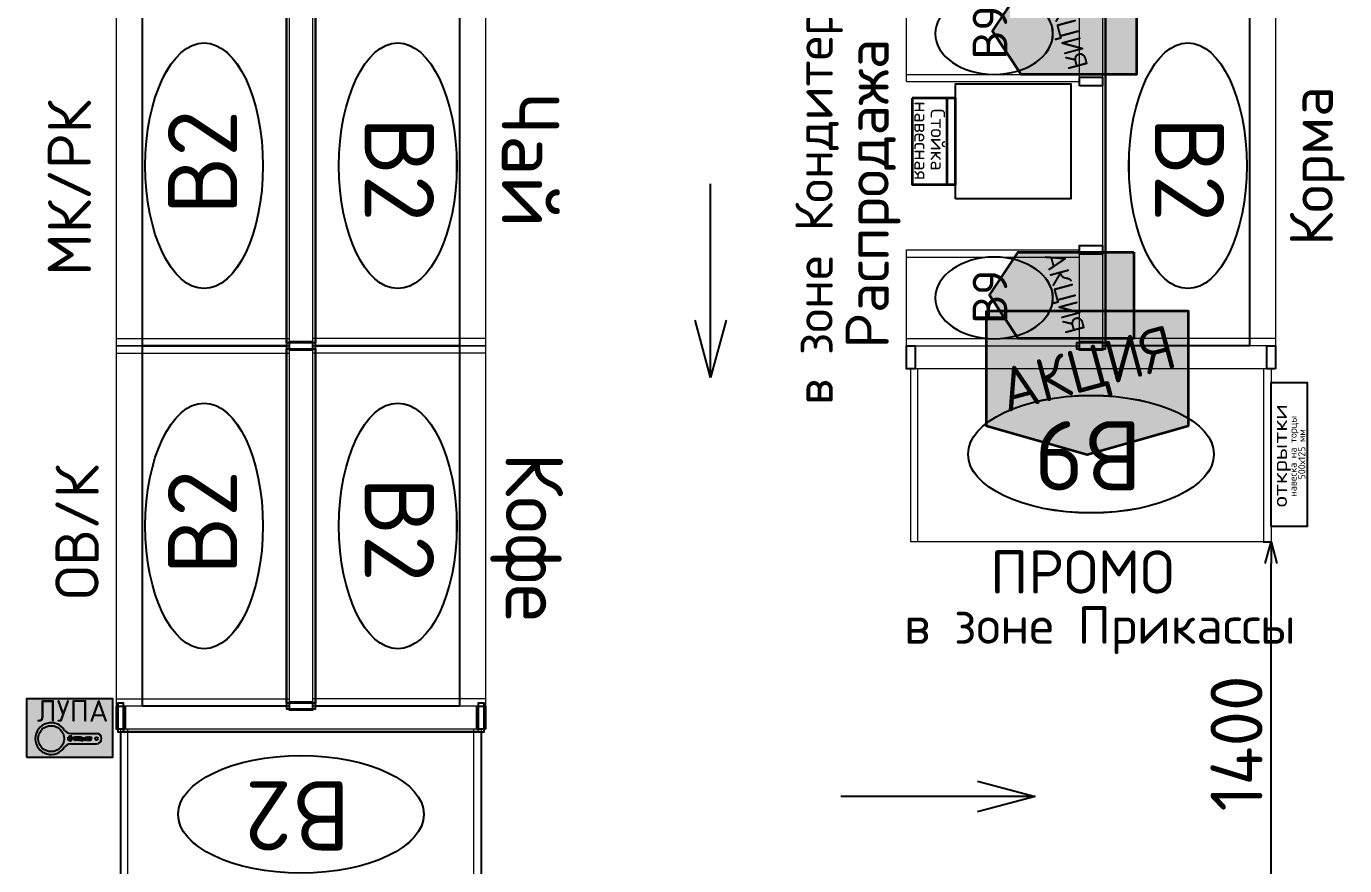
# Model space of a CAD drawing. Extents: x -150237 to 313168, y -187365 to 36962.
# Drawn here: x -40194 to -35622, y -162207 to -159294 of the extents above; entities that cross this region are included whole.
import ezdxf
from ezdxf.enums import TextEntityAlignment as Align

# ---------------------------------------------------------------- set-up
doc = ezdxf.new("R2010")
doc.units = 0
doc.header["$LTSCALE"] = 50
doc.header["$PDMODE"] = 34
doc.header["$PDSIZE"] = 20
doc.layers.get('0').update_dxf_attribs({"linetype": 'CONTINUOUS'})
doc.layers.get('Defpoints').update_dxf_attribs({"linetype": 'CONTINUOUS'})
for name, color, linetype in [('Colums', 25, 'CONTINUOUS'), ('R', 7, 'CONTINUOUS'), ('ST', 7, 'CONTINUOUS'), ('type', 7, 'CONTINUOUS'), ('ОБОРУДОВАНИЕ JDA', 6, 'CONTINUOUS'), ('оборудованиеNEW', 250, 'CONTINUOUS'), ('оборудованиеOLD', 90, 'CONTINUOUS'), ('ТЕКСТ JDA', 7, 'CONTINUOUS'), ('товарные группы', 7, 'CONTINUOUS')]:
    doc.layers.add(name, color=color, linetype=linetype)
doc.layers.add('Стены', color=7, linetype='CONTINUOUS', lineweight=35)
doc.styles.get("Standard").update_dxf_attribs({"font": 'isocpeur.ttf'})
doc.dimstyles.get("Standard").update_dxf_attribs({"dimscale": 0, "dimtxt": 180, "dimasz": 75, "dimexe": 0, "dimexo": 0, "dimgap": 30, "dimtad": 1, "dimdec": 0, "dimdsep": 46, "dimtxsty": 'Standard', "dimblk1": 'OPEN30', "dimblk2": 'OPEN30', "dimsah": 1, "dimcen": 25, "dimadec": 0, "dimazin": 0, "dimtfac": 1, "dimtdec": 0, "dimtmove": 0, "dimatfit": 3, "dimldrblk": 'OPEN30', "dimfxl": 1, "dimtolj": 1, "dimtzin": 0, "dimarcsym": 0})

# ---------------------------------------------------------------- blocks, each defined once
blk = doc.blocks.new('*U178')
at = {"layer": 'оборудованиеNEW', "color": 212, "lineweight": 20}
for p, q in [((0, 0), (0, 600)), ((0, 600), (1250, 600)), ((1250, 600), (1250, 0)), ((0, 0), (0, 550)), ((1250, 550), (1250, 460.3)), ((15, 0), (1235, 0))]:
    blk.add_line(p, q, dxfattribs=at)
at = {"layer": 'оборудованиеNEW', "color": 212, "lineweight": 5}
for p, q in [((25, 600), (25, 0)), ((1225, 600), (1225, 0)), ((1225, 600), (1225, 0)), ((25, 570), (25, 0))]:
    blk.add_line(p, q, dxfattribs=at)
at = {"layer": 'оборудованиеNEW', "color": 145, "lineweight": 20}
blk.add_line((15, 0), (1235, 0), dxfattribs=at)
at = {"layer": 'оборудованиеNEW', "color": 212}
for points in [[(-15, 0), (15, 0), (15, -80), (-15, -80), (-15, 0)], [(-15, 0), (15, 0), (15, -80), (-15, -80), (-15, 0)], [(1235, 0), (1265, 0), (1265, -80), (1235, -80), (1235, 0)], [(1235, 0), (1265, 0), (1265, -80), (1235, -80), (1235, 0)]]:
    blk.add_lwpolyline(points, dxfattribs=at)
at = {"layer": 'оборудованиеNEW', "color": 145}
blk.add_ellipse((625, 296), major_axis=(426.2, 0), ratio=0.478824, dxfattribs=at)
at = {"layer": 'оборудованиеNEW', "color": 212}
blk.add_ellipse((625, 295.9), major_axis=(426.2, 0), ratio=0.478824, dxfattribs=at)
at = {"layer": 'type', "lineweight": 40}
blk.add_text('В9', height=240, dxfattribs=at).set_placement((637.2, 181.5), align=Align.CENTER)
blk = doc.blocks.new('*U148')
at = {"layer": 'оборудованиеNEW', "color": 212, "lineweight": 20}
for p, q in [((0, 0), (0, 600)), ((0, 600), (1250, 600)), ((1250, 600), (1250, 0)), ((0, 0), (0, 550)), ((1250, 550), (1250, 460.3)), ((15, 0), (1235, 0))]:
    blk.add_line(p, q, dxfattribs=at)
at = {"layer": 'оборудованиеNEW', "color": 212, "lineweight": 5}
for p, q in [((25, 600), (25, 0)), ((1225, 600), (1225, 0)), ((1225, 600), (1225, 0)), ((25, 570), (25, 0))]:
    blk.add_line(p, q, dxfattribs=at)
at = {"layer": 'оборудованиеNEW', "color": 145, "lineweight": 20}
blk.add_line((15, 0), (1235, 0), dxfattribs=at)
at = {"layer": 'оборудованиеNEW', "color": 212}
for points in [[(-15, 0), (15, 0), (15, -80), (-15, -80), (-15, 0)], [(-15, 0), (15, 0), (15, -80), (-15, -80), (-15, 0)], [(1235, 0), (1265, 0), (1265, -80), (1235, -80), (1235, 0)], [(1235, 0), (1265, 0), (1265, -80), (1235, -80), (1235, 0)]]:
    blk.add_lwpolyline(points, dxfattribs=at)
at = {"layer": 'оборудованиеNEW', "color": 145}
blk.add_ellipse((625, 296), major_axis=(426.2, 0), ratio=0.478824, dxfattribs=at)
at = {"layer": 'оборудованиеNEW', "color": 212}
blk.add_ellipse((625, 295.9), major_axis=(426.2, 0), ratio=0.478824, dxfattribs=at)
at = {"layer": 'оборудованиеOLD', "color": 3}
blk.add_lwpolyline([(0, 10), (0, 510), (1250, 510), (1250, 10), (0, 10), (-10, 10), (-10, -90), (10, -90), (10, 10), (1240, 10), (1240, -90), (1260, -90), (1260, 10), (1250, 10)], dxfattribs=at)
at = {"layer": 'type', "lineweight": 40}
blk.add_text('В2', height=240, dxfattribs=at).set_placement((637.2, 181.5), align=Align.CENTER)
at = {"layer": 'товарные группы'}
for tag, width, p, p2 in [('ТОВАР3', 1.302083, (0, 1364.5), (1250, 1364.5)), ('ТОВАР2', 1.302083, (0, 1150.9), (1250, 1150.9)), ('ТОВАР1', 1.358696, (0, 935.2), (1250, 935.2))]:
    blk.add_attdef(tag, text='', height=200, dxfattribs=dict(at, width=width)).set_placement(p, p2, align=Align.FIT)
blk = doc.blocks.new('*U354')
at = {"layer": 'оборудованиеNEW', "color": 212, "lineweight": 20}
for p, q in [((15, 680), (15, 80)), ((15, 680), (348, 680)), ((15, 680), (15, 80)), ((15, 680), (348, 680)), ((15, 680), (15, 80)), ((15, 680), (348, 680)), ((348, 680), (348, 80)), ((348, 680), (348, 80)), ((348, 680), (348, 80)), ((15, 80), (333, 80)), ((15, 80), (333, 80)), ((15, 80), (333, 80))]:
    blk.add_line(p, q, dxfattribs=at)
at = {"layer": 'оборудованиеNEW', "color": 212, "lineweight": 5}
for p, q in [((40, 680), (40, 80)), ((40, 680), (40, 80)), ((40, 680), (40, 80)), ((40, 650), (40, 80)), ((40, 650), (40, 80)), ((40, 650), (40, 80)), ((323, 680), (323, 80)), ((323, 680), (323, 80)), ((323, 680), (323, 80)), ((323, 680), (323, 80)), ((323, 680), (323, 80)), ((323, 680), (323, 80))]:
    blk.add_line(p, q, dxfattribs=at)
at = {"layer": 'оборудованиеNEW', "color": 212}
for points in [[(0, 80), (30, 80), (30, 0), (0, 0), (0, 80)], [(0, 80), (30, 80), (30, 0), (0, 0), (0, 80)], [(0, 80), (30, 80), (30, 0), (0, 0), (0, 80)], [(0, 80), (30, 80), (30, 0), (0, 0), (0, 80)], [(0, 80), (30, 80), (30, 0), (0, 0), (0, 80)], [(0, 80), (30, 80), (30, 0), (0, 0), (0, 80)], [(333, 80), (363, 80), (363, 0), (333, 0), (333, 80)], [(333, 80), (363, 80), (363, 0), (333, 0), (333, 80)], [(333, 80), (363, 80), (363, 0), (333, 0), (333, 80)]]:
    blk.add_lwpolyline(points, dxfattribs=at)
at = {"layer": 'оборудованиеNEW', "color": 145}
blk.add_ellipse((181.5, 376), major_axis=(0, 204.1), ratio=0.693705, start_param=-1.570796, end_param=4.712389, dxfattribs=at)
at = {"layer": 'оборудованиеNEW', "color": 212}
blk.add_ellipse((181.5, 375.9), major_axis=(0, 204.1), ratio=0.693705, start_param=-1.570796, end_param=4.712389, dxfattribs=at)
at = {"layer": 'type', "lineweight": 40}
blk.add_text('В9', height=120, dxfattribs=at).set_placement((185.5, 330.4), align=Align.CENTER)
blk = doc.blocks.new('_OPEN30')
at = {"color": 0, "linetype": 'ByBlock'}
for p, q in [((-1, 0.268), (0, 0)), ((0, 0), (-1, -0.268)), ((0, 0), (-1, 0))]:
    blk.add_line(p, q, dxfattribs=at)
blk = doc.blocks.new('*D383')
at = {"layer": 'Defpoints', "color": 0, "transparency": 16777216}
for p in [(-35904.5, -161083.2), (-35876.8, -161083.2), (-35904.5, -162483.2)]:
    blk.add_point(p, dxfattribs=at)
at = {"layer": 'ST', "color": 0, "lineweight": -2, "transparency": 16777216}
for p, q in [((-35904.5, -161083.2), (-35876.8, -161083.2)), ((-35876.8, -162408.2), (-35876.8, -161158.2)), ((-35904.5, -162483.2), (-35876.8, -162483.2))]:
    blk.add_line(p, q, dxfattribs=at)
at = {"layer": 'ST', "color": 0, "lineweight": -2, "transparency": 16777216, "xscale": 75, "yscale": 75, "zscale": 75}
for p, rotation in [((-35876.8, -161083.2), 90), ((-35876.8, -162483.2), 270)]:
    blk.add_blockref('_OPEN30', p, dxfattribs=dict(at, rotation=rotation))
at = {"layer": 'ST', "color": 0, "transparency": 16777216, "insert": (-35996.8, -161783.2), "char_height": 180, "attachment_point": 5, "rotation": 90}
blk.add_mtext('\\A1;1400', dxfattribs=at)
blk = doc.blocks.new('*U359')
at = {"layer": 'Стены'}
blk.add_hatch(color=1, dxfattribs=at).paths.add_polyline_path([(-500, 0), (-200, 0), (-200, -304), (-200, -400.3), (-350, -499.9), (-500, -400.3), (-500, -292.2)])
blk.add_lwpolyline([(-500, 0), (-200, 0), (-200, -304), (-200, -400.3), (-350, -499.9), (-500, -400.3), (-500, -292.2)], close=True, dxfattribs=at)
at = {"layer": 'товарные группы', "color": 2, "width": 0.96875}
blk.add_text('АКЦИЯ', height=70, rotation=15, dxfattribs=at).set_placement((-350, -272.5), align=Align.CENTER)
blk = doc.blocks.new('*U368')
at = {"insert": (-1024.3, 149.5), "char_height": 130, "attachment_point": 1}
blk.add_mtext_dynamic_manual_height_columns('в зоне Кондитерки', width=1836.418, gutter_width=1150, heights=[0], dxfattribs=at)
blk = doc.blocks.new('Стойка навесная')
at = {"color": 1, "lineweight": 35}
blk.add_line((0, -30), (300, -30), dxfattribs=at)
blk.add_lwpolyline([(0, -150), (300, -150), (300, 0), (0, 0)], close=True, dxfattribs=at)
at = {"layer": 'type', "char_height": 50, "width": 745.953, "attachment_point": 5}
for s, insert in [('Стойка', (144.5, -60.9)), ('навесная', (148.4, -117.7))]:
    blk.add_mtext(s, dxfattribs=dict(at, insert=insert))
blk = doc.blocks.new('Открытки навеска на торцы')
at = {"layer": 'ОБОРУДОВАНИЕ JDA', "color": 1}
blk.add_lwpolyline([(0, 0), (0, -125), (-500, -125), (-500, 0)], close=True, dxfattribs=at)
at = {"layer": 'ТЕКСТ JDA', "color": 1, "width": 1.2}
blk.add_text('открытки', height=50, dxfattribs=at).set_placement((-254.5, -54.9), align=Align.CENTER)
at = {"layer": 'ТЕКСТ JDA', "color": 1}
for s, p in [('навеска на торцы ', (-248.3, -88.2)), ('500х125 мм', (-249.6, -118.6))]:
    blk.add_text(s, height=25, dxfattribs=at).set_placement(p, align=Align.CENTER)
blk = doc.blocks.new('Fives1')
at = {"layer": 'ST', "true_color": 0xf5fef1}
h = blk.add_hatch(color=7, dxfattribs=at)
h.paths.add_polyline_path([(-1652, 935, 10.8738201), (-1533, 854, -0.0571096), (-1565, 805, -0.8140007), (-1930, 263, 0.1014644), (-1733, 309, 0.170285), (-1628, 411, 0.1005074), (-1612, 459, 0.0619485), (-1612, 515, 0.1374988), (-1643, 578, 0.1715741), (-1729, 625, 0.107239), (-1851, 613, -0.4149096), (-1858, 618), (-1851, 670, 0.3232281), (-1855, 678), (-1932, 727, 0.5598827), (-1940, 725), (-1980, 519, 0.6675029), (-1968, 511, -0.060013), (-1885, 543, -0.1754016), (-1794, 529, -0.1846378), (-1763, 495, -0.2561325), (-1771, 431, -0.1844132), (-1849, 371, -0.1202651), (-1997, 368, 0.3823768), (-2005, 361), (-2019, 317, -0.7459053), (-1763, 903, 0.0756405), (-1956, 793, 0.6549658), (-1507, 951, 0.0496761)])
h.paths.add_polyline_path([(-1557, 913, -0.5314564), (-1891, 792, -0.1396822)], flags=16)
at = {"layer": 'ST'}
h = blk.add_hatch(color=1, dxfattribs=at)
edge = h.paths.add_edge_path(flags=16)
edge.add_arc((-1577, 714), 28, 0, 360)
edge = h.paths.add_edge_path()
edge.add_arc((-1804, 571), 334, 82.96543, 229.84324)
edge.add_arc((-1499, 213), 738, 110.93361, 128.23619)
edge.add_arc((-1766, 970), 260, 222.97175, 355.86546)
edge.add_arc((-1804, 571), 334, 247.81686, 404.39932)
edge.add_arc((-1945, 766), 503, 271.74397, 294.91858)
edge.add_arc((-1826, 509), 220, 294.98129, 333.63696)
edge.add_arc((-1737, 477), 127, 329.01961, 351.97712)
edge.add_arc((-1838, 486), 228, 353.09872, 367.27816)
edge.add_arc((-1739, 491), 129, 10.70791, 42.02396)
edge.add_arc((-1754, 479), 148, 41.66499, 80.60771)
edge.add_arc((-1762, 340), 287, 83.54163, 108.02542)
edge.add_arc((-1852, 619), 6.27, 192.6198, 282.75593)
edge.add_line((-1851, 670), (-1858, 618))
edge.add_arc((-1859, 671), 8.28, 350.95813, 424.14464)
edge.add_line((-1932, 727), (-1855, 678))
edge.add_arc((-1935, 724), 4.83, 47.88034, 164.85518)
edge.add_line((-1940, 725), (-1980, 519))
edge.add_arc((-1973, 517), 7.4, 169.86959, 304.76249)
edge.add_arc((-1796, 181), 373, 103.82299, 117.56049)
edge.add_arc((-1859, 410), 135, 61.25342, 101.04771)
edge.add_arc((-1823, 471), 64.1, 21.88157, 63.72619)
edge.add_arc((-1825, 470), 67, 324.52874, 381.99458)
edge.add_arc((-1888, 503), 138, 286.81398, 328.60886)
edge.add_arc((-1929, 673), 313, 257.53423, 284.96521)
edge.add_arc((-1997, 360), 7.64, 89.5059, 173.20867)
edge.add_line((-2005, 361), (-2019, 317))
h = blk.add_hatch(color=1, dxfattribs=at)
h.paths.add_polyline_path([(-1940, 724, -0.6082412), (-1932, 727), (-1855, 678, -0.3306531), (-1851, 670), (-1858, 618, 0.4149096), (-1851, 613, -0.107239), (-1729, 625, -0.1715741), (-1643, 578, -0.1374988), (-1612, 515, -0.0619485), (-1612, 459, -0.1005074), (-1628, 411, -0.170285), (-1733, 309, -0.1014644), (-1930, 263, 0.8140007), (-1565, 805, -0.4534486), (-1956, 793, -0.0756405), (-1763, 903, 0.7459053), (-2019, 317), (-2005, 361, -0.3823768), (-1997, 368, 0.1202651), (-1849, 371, 0.1844132), (-1771, 431, 0.2561325), (-1763, 495, 0.1846378), (-1794, 529, 0.1754016), (-1885, 543, 0.060013), (-1968, 511, -0.6786927), (-1980, 519)])
h.paths.add_polyline_path([(-1605, 714, -1), (-1548, 714, -1)], flags=16)
h.paths.add_polyline_path([(-1563, 695), (-1578, 711), (-1567, 711, 0.456115), (-1567, 734), (-1586, 734), (-1586, 693, -3.6095929)], flags=0)
h.paths.add_polyline_path([(-1581, 691), (-1581, 708), (-1567, 693, -0.1582385)], flags=0)
h.paths.add_polyline_path([(-1581, 716), (-1581, 730), (-1570, 730, -0.4064338), (-1569, 716)], flags=0)
for color, points in [(82, [(-1557, 913, 0.1396822), (-1891, 792, 0.102383)]), (62, [(-1557, 913, -0.102383), (-1891, 792, 0.5314564)]), (62, [(890, 774, 1), (879, 769), (896, 737), (879, 706, 1), (890, 701), (926, 769, 1), (915, 774), (902, 750)]), (62, [(1039, 703), (1039, 771, 1), (1027, 771), (1027, 740), (1003, 740), (1003, 771, 1), (991, 771), (991, 703, 1), (1003, 703), (1003, 728), (1027, 728), (1027, 703, 1)]), (62, [(1115, 771, 1), (1103, 771), (1103, 703, 1), (1115, 703), (1139, 747), (1139, 703, 1), (1151, 703), (1151, 771, 1), (1139, 771), (1115, 728)]), (62, [(1333, 777, 0.4142136), (1327, 771), (1327, 703, 0.4142136), (1333, 697), (1369, 697, 1), (1369, 709), (1342, 709, -0.4142136), (1339, 713), (1339, 728, -0.4142136), (1342, 731), (1369, 731, 1), (1369, 743), (1342, 743, -0.4142136), (1339, 747), (1339, 762, -0.4142136), (1342, 765), (1369, 765, 1), (1369, 777)]), (62, [(1598, 764, 0.7543305), (1551, 753), (1551, 721, 0.7543305), (1598, 710, 0.9282671), (1588, 717, -0.6380794), (1563, 721), (1563, 753, -0.6380794), (1588, 758, 0.9282671)]), (62, [(1788, 754), (1801, 703, 0.7400395), (1816, 703), (1829, 754), (1842, 702, 0.9618418), (1854, 705), (1837, 771, 0.7358696), (1821, 772), (1809, 722), (1796, 771, 0.7358696), (1780, 772), (1763, 705, 0.9618418), (1775, 702)])]:
    blk.add_hatch(color=color, dxfattribs=at).paths.add_polyline_path(points)
h = blk.add_hatch(color=255, dxfattribs=at)
h.paths.add_polyline_path([(-1605, 714, 1), (-1548, 714, 1)])
h.paths.add_polyline_path([(-1581, 730), (-1570, 730, -0.4064338), (-1569, 716), (-1581, 716)], flags=16)
h.paths.add_polyline_path([(-1586, 693, -3.6095929), (-1563, 695), (-1578, 711), (-1567, 711, 0.456115), (-1567, 734), (-1586, 734)], flags=16)
h.paths.add_polyline_path([(-1581, 708), (-1567, 693, -0.1582385), (-1581, 691)], flags=16)
at = {"layer": 'ST', "true_color": 0xf5fef1}
for points in [[(-1274, 744), (-1274, 690), (-1243, 695), (-1144, 710), (-1081, 714), (-1171, 280), (-1074, 280), (-993, 724), (-866, 744), (-941, 332), (-950, 278), (-858, 280), (-779, 751), (-692, 757), (-455, 752), (-283, 748), (-69, 733), (81, 716), (89, 774), (12, 784), (-294, 815), (-528, 824), (-731, 824), (-965, 803), (-1204, 761)], [(-437, 620), (-506, 305), (-502, 283), (-425, 281), (-411, 296), (-407, 355), (-380, 428), (-352, 481), (-310, 518), (-264, 533), (-274, 434), (-318, 299), (-312, 284), (-254, 286), (-242, 306), (-209, 426), (-169, 486), (-104, 533), (-84, 530), (-84, 490), (-117, 296), (-112, 286), (-56, 287), (-44, 315), (2, 571), (-17, 618), (-67, 622), (-108, 589), (-194, 515), (-204, 516), (-197, 601), (-210, 619), (-258, 622), (-274, 612), (-302, 590), (-348, 547), (-367, 520), (-377, 522), (-350, 621)], [(198, 760), (143, 767), (136, 712), (191, 707)], [(252, 753), (246, 702), (300, 697), (307, 746)], [(915, 450), (915, 421), (929, 394), (944, 382), (975, 378), (1000, 384), (1043, 411), (1081, 445), (1103, 467), (1077, 307), (1080, 294), (1166, 295), (1181, 306), (1225, 613), (1216, 626), (1137, 621), (1132, 600), (1118, 550), (1086, 515), (1054, 487), (1030, 477), (1010, 481), (1004, 503), (1010, 537), (1020, 574), (1027, 617), (1018, 626), (955, 623), (947, 621)], [(1208, 305), (1213, 288), (1280, 287), (1302, 300), (1303, 337), (1308, 404), (1324, 445), (1354, 413), (1387, 295), (1405, 287), (1485, 287), (1496, 306), (1488, 336), (1470, 364), (1434, 437), (1416, 468), (1418, 479), (1447, 510), (1505, 555), (1536, 593), (1563, 612), (1564, 618), (1547, 623), (1497, 623), (1470, 622), (1459, 617), (1434, 588), (1409, 555), (1362, 509), (1349, 497), (1338, 501), (1340, 519), (1349, 562), (1354, 594), (1361, 620), (1354, 626), (1284, 626), (1270, 620)]]:
    blk.add_hatch(color=7, dxfattribs=at).paths.add_polyline_path(points)
h = blk.add_hatch(color=7, dxfattribs=at)
h.paths.add_polyline_path([(-679, 615), (-723, 592), (-753, 565), (-776, 533), (-776, 494), (-768, 470), (-745, 452), (-712, 440), (-829, 315), (-837, 294), (-825, 280), (-772, 278), (-757, 286), (-650, 426), (-629, 437), (-619, 427), (-647, 321), (-651, 292), (-646, 281), (-567, 280), (-557, 287), (-507, 618), (-637, 620)])
h.paths.add_polyline_path([(-656, 564), (-604, 562), (-596, 562), (-611, 475), (-674, 476), (-697, 491), (-691, 532)], flags=16)
h = blk.add_hatch(color=7, dxfattribs=at)
h.paths.add_polyline_path([(10, 468), (0, 417), (-4, 372), (0, 342), (16, 309), (38, 288), (108, 279), (164, 281), (203, 290), (228, 311), (242, 352), (229, 362), (214, 362), (184, 351), (152, 348), (114, 348), (96, 351), (76, 371), (63, 391), (63, 421), (72, 432), (101, 427), (147, 427), (176, 436), (205, 443), (234, 471), (253, 495), (270, 530), (277, 561), (269, 589), (258, 613), (235, 622), (209, 625), (175, 623), (147, 622), (123, 616), (99, 599), (73, 581), (48, 558), (31, 519)])
h.paths.add_polyline_path([(163, 564), (191, 557), (202, 538), (187, 512), (169, 493), (131, 486), (98, 485), (77, 488), (93, 531), (130, 555)], flags=16)
h = blk.add_hatch(color=7, dxfattribs=at)
h.paths.add_polyline_path([(313, 619), (222, 153), (228, 141), (292, 142), (309, 156), (317, 214), (332, 240), (331, 283), (382, 280), (425, 278), (486, 316), (542, 371), (571, 427), (589, 491), (599, 558), (585, 605), (568, 624), (524, 622), (479, 615), (442, 588), (416, 543), (391, 514), (375, 512), (397, 617)])
h.paths.add_polyline_path([(429, 496), (443, 518), (463, 540), (496, 537), (510, 526), (494, 436), (477, 408), (432, 354), (393, 346), (342, 350), (343, 371)], flags=16)
h = blk.add_hatch(color=7, dxfattribs=at)
h.paths.add_polyline_path([(594, 441), (591, 352), (607, 323), (642, 289), (688, 274), (779, 279), (836, 328), (887, 410), (904, 459), (910, 540), (893, 580), (856, 612), (826, 621), (758, 621), (704, 611), (678, 584), (658, 570), (603, 486)])
h.paths.add_polyline_path([(689, 480), (718, 531), (724, 540), (743, 556), (775, 562), (813, 545), (815, 499), (808, 445), (792, 403), (783, 361), (744, 348), (694, 346), (682, 362), (680, 429)], flags=16)
at = {"layer": 'ST'}
h = blk.add_hatch(color=62, dxfattribs=at)
h.paths.add_polyline_path([(1220, 777, 0.4142136), (1214, 771), (1214, 703, 0.4142136), (1220, 697), (1249, 697, 0.4142136), (1262, 711), (1262, 724, 0.383716), (1249, 739, 0.169792), (1254, 751), (1254, 764, 0.4142136), (1241, 777)])
h.paths.add_polyline_path([(1226, 731), (1242, 731, -0.340247), (1250, 720, -0.3574119), (1242, 709), (1226, 709)], flags=16)
h.paths.add_polyline_path([(1226, 765), (1234, 765, -0.3571603), (1242, 755, -0.3249359), (1234, 743), (1226, 743)], flags=16)
h = blk.add_hatch(color=62, dxfattribs=at)
h.paths.add_polyline_path([(1463, 729, 1), (1463, 777), (1445, 777, 0.4142136), (1439, 771), (1439, 703, 1), (1451, 703), (1451, 729)])
h.paths.add_polyline_path([(1463, 741), (1454, 741, -0.4142136), (1450, 744), (1450, 762, -0.4142136), (1454, 766), (1463, 766, -1)], flags=16)
at = {"layer": 'ST', "true_color": 0xf5fef1}
h = blk.add_hatch(color=7, dxfattribs=at)
h.paths.add_polyline_path([(1517, 419), (1514, 362), (1522, 315), (1543, 290), (1578, 278), (1620, 291), (1648, 307), (1671, 342), (1715, 389), (1733, 394), (1717, 301), (1718, 289), (1792, 290), (1801, 315), (1863, 613), (1861, 622), (1788, 622), (1774, 604), (1757, 621), (1677, 626), (1649, 620), (1617, 590), (1584, 549), (1553, 502), (1532, 463)])
h.paths.add_polyline_path([(1602, 446), (1630, 495), (1655, 535), (1690, 568), (1759, 566), (1763, 555), (1749, 512), (1718, 453), (1678, 408), (1657, 380), (1622, 373), (1607, 375), (1599, 394)], flags=16)
at = {"layer": 'ST'}
h = blk.add_hatch(color=62, dxfattribs=at)
h.paths.add_polyline_path([(1693, 773, 0.7378426), (1680, 773), (1663, 705, 0.9618418), (1675, 702), (1678, 714), (1696, 714), (1699, 702, 0.9618418), (1711, 705)])
h.paths.add_polyline_path([(1693, 726), (1681, 726), (1687, 750)], flags=16)
at = {"layer": 'R', "color": 1}
for p, q in [((-1204, 761), (-1274, 744)), ((-1274, 744), (-1274, 690)), ((-1274, 690), (-1243, 695)), ((-1243, 695), (-1144, 710)), ((-965, 803), (-1204, 761)), ((-1081, 714), (-1171, 280)), ((-1171, 280), (-1074, 280)), ((-1144, 710), (-1081, 714)), ((-1074, 280), (-993, 724)), ((-993, 724), (-866, 744)), ((-731, 824), (-965, 803)), ((-941, 332), (-950, 278)), ((-950, 278), (-858, 280)), ((-866, 744), (-941, 332)), ((-858, 280), (-779, 751)), ((-779, 751), (-692, 757)), ((-528, 824), (-731, 824)), ((-692, 757), (-455, 752)), ((-294, 815), (-528, 824)), ((-455, 752), (-283, 748)), ((12, 784), (-294, 815)), ((-283, 748), (-69, 733)), ((-69, 733), (81, 716)), ((89, 774), (12, 784)), ((81, 716), (89, 774)), ((143, 767), (136, 712)), ((136, 712), (191, 707)), ((143, 767), (198, 760)), ((198, 760), (191, 707)), ((252, 753), (246, 702)), ((246, 702), (300, 697)), ((252, 753), (307, 746)), ((307, 746), (300, 697))]:
    blk.add_line(p, q, dxfattribs=at)
for points in [[(-825, 280), (-837, 294), (-829, 315), (-712, 440), (-745, 452), (-768, 470), (-776, 494), (-776, 533), (-753, 565), (-723, 592), (-679, 615), (-637, 620), (-507, 618), (-557, 287), (-567, 280), (-646, 281), (-651, 292), (-647, 321), (-619, 427), (-629, 437), (-650, 426), (-757, 286), (-772, 278)], [(-604, 562), (-656, 564), (-691, 532), (-697, 491), (-674, 476), (-611, 475), (-596, 562)], [(-437, 620), (-506, 305), (-502, 283), (-425, 281), (-411, 296), (-407, 355), (-380, 428), (-352, 481), (-310, 518), (-264, 533), (-274, 434), (-318, 299), (-312, 284), (-254, 286), (-242, 306), (-209, 426), (-169, 486), (-104, 533), (-84, 530), (-84, 490), (-117, 296), (-112, 286), (-56, 287), (-44, 315), (2, 571), (-17, 618), (-67, 622), (-108, 589), (-194, 515), (-204, 516), (-197, 601), (-210, 619), (-258, 622), (-274, 612), (-302, 590), (-348, 547), (-367, 520), (-377, 522), (-350, 621)], [(214, 362), (184, 351), (152, 348), (114, 348), (96, 351), (76, 371), (63, 391), (63, 421), (72, 432), (101, 427), (147, 427), (176, 436), (205, 443), (234, 471), (253, 495), (270, 530), (277, 561), (269, 589), (258, 613), (235, 622), (209, 625), (175, 623), (147, 622), (123, 616), (99, 599), (73, 581), (48, 558), (31, 519), (10, 468), (0, 417), (-4, 372), (0, 342), (16, 309), (38, 288), (108, 279), (164, 281), (203, 290), (228, 311), (242, 352), (229, 362), (215, 362)], [(77, 488), (93, 531), (130, 555), (163, 564), (191, 557), (202, 538), (187, 512), (169, 493), (131, 486), (98, 485)], [(313, 619), (222, 153), (228, 141), (292, 142), (309, 156), (317, 214), (332, 240), (331, 283), (382, 280), (425, 278), (486, 316), (542, 371), (571, 427), (589, 491), (599, 558), (585, 605), (568, 624), (524, 622), (479, 615), (442, 588), (416, 543), (391, 514), (375, 512), (397, 617)], [(429, 496), (343, 371), (342, 350), (393, 346), (432, 354), (477, 408), (494, 436), (510, 526), (496, 537), (463, 540), (443, 518)], [(658, 570), (603, 486), (594, 441), (591, 352), (607, 323), (642, 289), (688, 274), (779, 279), (836, 328), (887, 410), (904, 459), (910, 540), (893, 580), (856, 612), (826, 621), (758, 621), (704, 611), (678, 584)], [(718, 531), (689, 480), (680, 429), (682, 362), (694, 346), (744, 348), (783, 361), (792, 403), (808, 445), (815, 499), (813, 545), (775, 562), (743, 556), (724, 540)], [(947, 621), (915, 450), (915, 421), (929, 394), (944, 382), (975, 378), (1000, 384), (1043, 411), (1081, 445), (1103, 467), (1077, 307), (1080, 294), (1166, 295), (1181, 306), (1225, 613), (1216, 626), (1137, 621), (1132, 600), (1118, 550), (1086, 515), (1054, 487), (1030, 477), (1010, 481), (1004, 503), (1010, 537), (1020, 574), (1027, 617), (1018, 626), (955, 623)], [(1270, 620), (1208, 305), (1213, 288), (1280, 287), (1302, 300), (1303, 337), (1308, 404), (1324, 445), (1354, 413), (1387, 295), (1405, 287), (1485, 287), (1496, 306), (1488, 336), (1470, 364), (1434, 437), (1416, 468), (1418, 479), (1447, 510), (1505, 555), (1536, 593), (1563, 612), (1564, 618), (1547, 623), (1497, 623), (1470, 622), (1459, 617), (1434, 588), (1409, 555), (1362, 509), (1349, 497), (1338, 501), (1340, 519), (1349, 562), (1354, 594), (1361, 620), (1354, 626), (1284, 626)], [(1861, 622), (1788, 622), (1774, 604), (1757, 621), (1677, 626), (1649, 620), (1617, 590), (1584, 549), (1553, 502), (1532, 463), (1517, 419), (1514, 362), (1522, 315), (1543, 290), (1578, 278), (1620, 291), (1648, 307), (1671, 342), (1715, 389), (1733, 394), (1717, 301), (1718, 289), (1792, 290), (1801, 315), (1863, 613)], [(1759, 566), (1690, 568), (1655, 535), (1630, 495), (1602, 446), (1599, 394), (1607, 375), (1622, 373), (1657, 380), (1678, 408), (1718, 453), (1749, 512), (1763, 555)]]:
    blk.add_lwpolyline(points, close=True, dxfattribs=at)
at = {"layer": 'ST', "color": 1}
for p, q in [((-2005, 361), (-2019, 317)), ((-1940, 725), (-1980, 519)), ((-1932, 727), (-1855, 678)), ((-1851, 670), (-1858, 618))]:
    blk.add_line(p, q, dxfattribs=at)
at = {"layer": 'ST', "color": 255}
for p, q in [((-1586, 734), (-1586, 693)), ((-1586, 734), (-1567, 734)), ((-1581, 730), (-1581, 716)), ((-1581, 730), (-1570, 730)), ((-1581, 716), (-1569, 716)), ((-1581, 708), (-1581, 691)), ((-1567, 693), (-1581, 708)), ((-1563, 695), (-1578, 711)), ((-1578, 711), (-1567, 711))]:
    blk.add_line(p, q, dxfattribs=at)
at = {"layer": 'ST', "color": 62}
for p, q in [((896, 737), (879, 769)), ((879, 706), (896, 737)), ((902, 750), (890, 774)), ((890, 700), (926, 769)), ((902, 750), (915, 774)), ((991, 771), (991, 703)), ((1003, 771), (1003, 740)), ((1027, 740), (1003, 740)), ((1003, 728), (1003, 703)), ((1027, 728), (1003, 728)), ((1027, 771), (1027, 740)), ((1027, 728), (1027, 703)), ((1039, 771), (1039, 703)), ((1103, 771), (1103, 703)), ((1115, 771), (1115, 728)), ((1139, 771), (1115, 728)), ((1139, 747), (1115, 703)), ((1139, 747), (1139, 703)), ((1151, 771), (1151, 703)), ((1214, 771), (1214, 703)), ((1220, 777), (1241, 777)), ((1220, 697), (1249, 697)), ((1226, 765), (1226, 743)), ((1226, 765), (1234, 765)), ((1234, 743), (1226, 743)), ((1226, 731), (1226, 709)), ((1242, 731), (1226, 731)), ((1226, 709), (1242, 709)), ((1254, 764), (1254, 751)), ((1262, 724), (1262, 711)), ((1327, 771), (1327, 703)), ((1333, 777), (1369, 777)), ((1333, 697), (1369, 697)), ((1339, 762), (1339, 747)), ((1339, 728), (1339, 713)), ((1369, 765), (1342, 765)), ((1369, 743), (1342, 743)), ((1369, 731), (1342, 731)), ((1369, 709), (1342, 709)), ((1439, 771), (1439, 703)), ((1463, 777), (1445, 777)), ((1450, 762), (1450, 744)), ((1451, 729), (1451, 703)), ((1463, 729), (1451, 729)), ((1463, 766), (1454, 766)), ((1463, 741), (1454, 741)), ((1551, 753), (1551, 721)), ((1563, 753), (1563, 721)), ((1680, 773), (1663, 705)), ((1678, 714), (1675, 702)), ((1678, 714), (1696, 714)), ((1687, 750), (1681, 726)), ((1681, 726), (1693, 726)), ((1687, 750), (1693, 726)), ((1693, 773), (1711, 705)), ((1696, 714), (1699, 702)), ((1780, 772), (1763, 705)), ((1788, 754), (1775, 702)), ((1788, 754), (1801, 703)), ((1796, 771), (1809, 722)), ((1821, 772), (1809, 722)), ((1829, 754), (1816, 703)), ((1829, 754), (1842, 702)), ((1837, 771), (1854, 705))]:
    blk.add_line(p, q, dxfattribs=at)
at = {"layer": 'ST', "color": 255}
blk.add_circle((-1577, 714), 28, dxfattribs=at)
for centre, radius, start, end in [((-1810, 574), 394, 66.38352, 45.36604), ((-1766, 970), 260, 222.97175, 355.86546), ((-1499, 213), 738, 110.93361, 128.23619), ((-1499, 213), 738, 90.60101, 101.97659), ((-1577, 714), 22.8, 307.28742, 245.34807), ((-1577, 714), 22.8, 258.46306, 294.43043), ((-1577, 723), 10.5, 317.8511, 46.32504), ((-1577, 723), 15.2, 311.31564, 49.3894)]:
    blk.add_arc(centre, radius, start, end, dxfattribs=at)
at = {"layer": 'ST', "color": 1}
for centre, radius, start, end in [((-1804, 571), 334, 82.96543, 229.84324), ((-1997, 360), 7.64, 89.5059, 173.20867), ((-1929, 673), 313, 257.53423, 284.96521), ((-1973, 517), 7.4, 169.86959, 304.76249), ((-1796, 181), 373, 103.82299, 117.56049), ((-1935, 724), 4.83, 47.88034, 164.85518), ((-1804, 571), 334, 247.81686, 44.39932), ((-1945, 766), 503, 271.74397, 294.91858), ((-1859, 410), 135, 61.25342, 101.04771), ((-1852, 619), 6.27, 192.6198, 282.75593), ((-1859, 671), 8.28, 350.95813, 64.14464), ((-1762, 340), 287, 83.54163, 108.02542), ((-1888, 503), 138, 286.81398, 328.60886), ((-1823, 471), 64.1, 21.88157, 63.72619), ((-1825, 470), 67, 324.52874, 21.99458), ((-1826, 509), 220, 294.98129, 333.63696), ((-1754, 479), 148, 41.66499, 80.60771), ((-1739, 491), 129, 10.70791, 42.02396), ((-1737, 477), 127, 329.01961, 351.97712), ((-1838, 486), 228, 353.09872, 7.27816)]:
    blk.add_arc(centre, radius, start, end, dxfattribs=at)
at = {"layer": 'ST', "color": 82}
blk.add_arc((-1511, 267), 648, 94.0135, 125.82049, dxfattribs=at)
at = {"layer": 'ST', "color": 62}
for centre, radius, start, end in [((-1764, 966), 214, 233.93961, 345.89439), ((-2016, 1660), 877, 278.22551, 301.60849), ((884, 771), 6, 27.89727, 207.89727), ((884, 703), 6, 152.10273, 332.10273), ((920, 771), 6, 332.10273, 152.10273), ((997, 771), 6, 0, 180), ((997, 703), 6, 180, 0), ((1033, 771), 6, 0, 180), ((1033, 703), 6, 180, 0), ((1109, 771), 6, 0, 180), ((1109, 703), 6, 180, 0), ((1145, 771), 6, 0, 180), ((1145, 703), 6, 180, 0), ((1220, 771), 6, 90, 180), ((1220, 703), 6, 180, 270), ((1232, 755), 10.4, 358.25917, 76.87801), ((1230, 755), 12.3, 290.30826, 2.31161), ((1241, 764), 13.8, 0, 90), ((1239, 720), 11.3, 357.92807, 73.09093), ((1240, 719), 10.3, 283.06537, 1.73534), ((1234, 753), 20.6, 315.48237, 354.02823), ((1247, 724), 15.2, 359.18923, 84.78121), ((1249, 711), 13.8, 270, 0), ((1333, 771), 6, 90, 180), ((1333, 703), 6, 180, 270), ((1342, 762), 3.2, 90, 180), ((1342, 747), 3.2, 180, 270), ((1342, 728), 3.2, 90, 180), ((1342, 713), 3.2, 180, 270), ((1369, 771), 6, 270, 90), ((1369, 737), 6, 270, 90), ((1369, 703), 6, 270, 90), ((1445, 771), 6, 90, 180), ((1445, 703), 6, 180, 0), ((1454, 762), 3.2, 90, 180), ((1454, 744), 3.2, 180, 270), ((1463, 753), 24, 270, 90), ((1463, 753), 12.3, 270, 90), ((1576, 752), 25.3, 29.5558, 177.25896), ((1576, 723), 25.3, 182.74104, 330.4442), ((1577, 750), 14.1, 36.31707, 165.46148), ((1577, 725), 14.1, 194.53852, 323.68293), ((1593, 762), 6, 214.60525, 30.21428), ((1593, 713), 6, 329.78572, 145.39475), ((1669, 703), 6, 168.52067, 344.06358), ((1687, 771), 6.78, 10.66928, 167.59263), ((1705, 703), 6, 195.93642, 11.47933), ((1769, 703), 6, 168.52067, 344.06358), ((1788, 769), 8.19, 15.78554, 170.12622), ((1809, 705), 7.99, 190.01371, 346.6114), ((1829, 769), 8.19, 15.78554, 170.12622), ((1848, 703), 6, 195.93642, 11.47933)]:
    blk.add_arc(centre, radius, start, end, dxfattribs=at)
blk = doc.blocks.new('*U423')
h = blk.add_hatch(color=2)
h.paths.add_polyline_path([(0, 0), (-300.4, 0), (-300.4, -202.2), (0, -202.2)])
edge = h.paths.add_edge_path(flags=16)
edge.add_arc((-57.6, -138.3), 18, -90, 90, ccw=False)
edge.add_line((-57.6, -156.3), (-147.4, -156.3))
edge.add_arc((-142, -190.9), 35, 98.9816, 137.2648)
edge.add_arc((-214.6, -138.3), 55, 31.6158, 328.3842, ccw=False)
edge.add_arc((-142, -85.7), 35, 222.7352, 261.0184)
edge.add_line((-147.4, -120.3), (-57.6, -120.3))
edge = h.paths.add_edge_path(flags=0)
edge.add_arc((-57.6, -138.3), 5, 0, 360)
edge = h.paths.add_edge_path(flags=0)
edge.add_arc((-214.6, -138.3), 45, 0, 360)
h = blk.add_hatch(color=1)
h.paths.add_polyline_path([(-57.6, -120.3), (-147.4, -120.3, -0.168613), (-167.7, -109.5, 3.532063), (-167.7, -167.2, -0.168613), (-147.4, -156.3), (-57.6, -156.3, 1)])
h.paths.add_polyline_path([(-169.6, -138.3, -1), (-259.6, -138.3, -1)], flags=16)
h.paths.add_polyline_path([(-52.6, -138.3, -1), (-62.6, -138.3, -1)], flags=16)
at = {"true_color": 0xf0ffff}
blk.add_hatch(color=7, dxfattribs=at).paths.add_polyline_path([(-169.6, -138.3, 1), (-259.6, -138.3, 1)])
for p, q in [((-147.4, -120.3), (-57.6, -120.3)), ((-147.4, -156.3), (-57.6, -156.3))]:
    blk.add_line(p, q)
at = {"color": 5}
blk.add_lwpolyline([(-300.4, -202.2), (0, -202.2), (0, 0), (-300.4, 0)], close=True, dxfattribs=at)
for centre, radius in [((-214.6, -138.3), 45), ((-57.6, -138.3), 5)]:
    blk.add_circle(centre, radius)
for centre, radius, start, end in [((-214.6, -138.3), 55, 31.6158, 328.3842), ((-142, -85.7), 35, 222.7352, 261.0184), ((-57.6, -138.3), 18, 270, 90), ((-142, -190.9), 35, 98.9816, 137.2648)]:
    blk.add_arc(centre, radius, start, end)
at = {"layer": 'Стены', "xscale": 0.02, "yscale": 0.02, "zscale": 0.02}
blk.add_blockref('Fives1', (-112.2, -149.1), dxfattribs=at)
at = {"color": 5, "insert": (-263.8, -4.6), "char_height": 75, "attachment_point": 1}
blk.add_mtext_dynamic_manual_height_columns('ЛУПА', width=158.885, gutter_width=1150, heights=[0], dxfattribs=at)
blk = doc.blocks.new('*U337')
at = {"layer": 'Стены'}
blk.add_hatch(color=1, dxfattribs=at).paths.add_polyline_path([(-700, 0), (0, 0), (0, -304), (0, -400.3), (-350, -499.9), (-700, -400.3), (-700, -292.2)])
blk.add_lwpolyline([(-700, 0), (0, 0), (0, -304), (0, -400.3), (-350, -499.9), (-700, -400.3), (-700, -292.2)], close=True, dxfattribs=at)
at = {"layer": 'товарные группы', "color": 2, "width": 0.96875}
blk.add_text('АКЦИЯ', height=150, rotation=15, dxfattribs=at).set_placement((-330.7, -272.5), align=Align.CENTER)
blk = doc.blocks.new('*U376')
at = {"insert": (-881.5, 148.5), "char_height": 130, "attachment_point": 1}
blk.add_mtext_dynamic_manual_height_columns('в зоне Прикассы', width=1434.269, gutter_width=1150, heights=[0], dxfattribs=at)

msp = doc.modelspace()

# ---------------------------------------------------------------- linework, layer by layer
at = {"layer": 'Colums'}
msp.add_lwpolyline([(-36971.6, -159893.2), (-36971.6, -159493.2), (-36571.6, -159493.2), (-36571.6, -159893.2), (-36971.6, -159893.2)], dxfattribs=at)

# ---------------------------------------------------------------- block references
for name, p, rotation in [('*U368', (-37377.8, -159584.5), 90), ('*U148', (-39281.6, -160403.2), 90), ('*U148', (-39201.6, -159153.2), 270), ('*U148', (-36461.6, -159153.2), 270), ('Стойка навесная', (-36971.6, -159543.1), 270), ('*U148', (-39281.6, -161653.2), 90), ('*U148', (-39201.6, -160403.2), 270), ('*U178', (-35876.6, -160483.2), 180), ('Открытки навеска на торцы', (-35876.6, -160530.2), 90), ('*U148', (-38616.6, -161733.2), 180)]:
    msp.add_blockref(name, p, dxfattribs=dict(rotation=rotation))
for name, p in [('*U376', (-36268.7, -161455.9)), ('*U423', (-39893.5, -161628.2))]:
    msp.add_blockref(name, p)
at = {"layer": 'ST'}
for name, p, rotation in [('*U354', (-36461.6, -159501.2), 90), ('*U359', (-36343.4, -159661.2), 270), ('*U354', (-36461.6, -160418.2), 90), ('*U359', (-36353.4, -160577.8), 270)]:
    msp.add_blockref(name, p, dxfattribs=dict(at, rotation=rotation))
msp.add_blockref('*U337', (-36164.5, -160281.7), dxfattribs=at)

# ---------------------------------------------------------------- texts
at = {"layer": 'товарные группы'}
for s, height, rotation, p in [('Распродажа', 150, 90, (-37202.8, -159874.7)), ('Корма', 150, 90, (-35662.6, -159779.3)), ('Чай', 200, 270, (-38545.2, -159758.4)), ('Кофе', 200, 270, (-38531.7, -161066.6))]:
    msp.add_text(s, height=height, rotation=rotation, dxfattribs=at).set_placement(p, align=Align.CENTER)
for s, p in [('МК/РК', (-39970, -160160.3)), ('ОВ/К', (-39943.2, -161283.5))]:
    msp.add_text(s, height=150, rotation=90, dxfattribs=at).set_placement(p)
msp.add_text('ПРОМО', height=150, dxfattribs=at).set_placement((-36532.4, -161263.3), align=Align.CENTER)

# ---------------------------------------------------------------- dimensions: what is measured, and where the dimension line sits
at = {"layer": 'ST'}
dim = msp.add_linear_dim(base=(-35876.8, -161083.2), p1=(-35904.5, -162483.2), p2=(-35904.5, -161083.2), angle=90, dimstyle='Standard', override={"dimscale": 1, "dimarcsym": 2}, dxfattribs=at)
dim.commit()
dim.dimension.update_dxf_attribs({"geometry": '*D383', "text_midpoint": (-35996.8, -161783.2)})

# ---------------------------------------------------------------- leaders
for points in [[(-37820.9, -160513.6), (-37820.9, -159840.3)], [(-36695.6, -161967.4), (-37368.9, -161967.4)]]:
    msp.add_leader(points, dimstyle='Standard', override={"dimscale": 1, "dimasz": 200, "dimtad": 0})

doc.saveas('drawing.dxf')
